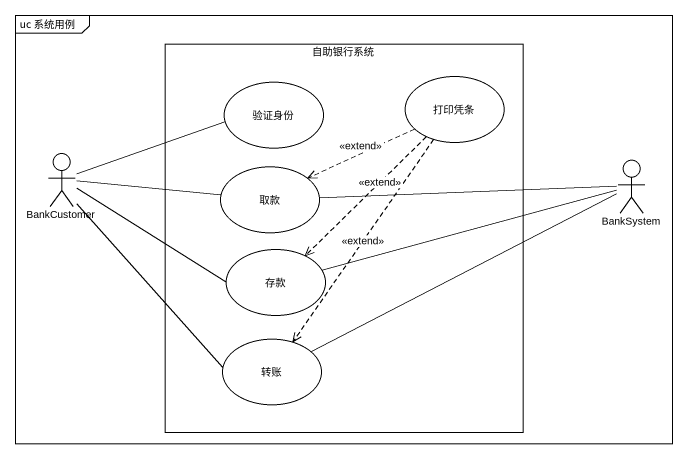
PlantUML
@startuml
mainframe uc 系统用例
rectangle 自助银行系统 {
  usecase 验证身份
  usecase 打印凭条
  usecase 取款
  usecase 存款
  usecase 转账
}
actor BankCustomer
actor BankSystem
验证身份 -left- BankCustomer
打印凭条 .left.> 取款 : <<extend>>
打印凭条 ..> 存款 : <<extend>>
打印凭条 ..> 转账 : <<extend>>
取款 -left- BankCustomer
取款 -right- BankSystem
存款 -left- BankCustomer
存款 -right- BankSystem
转账 -up- BankCustomer
转账 -right- BankSystem
@enduml
